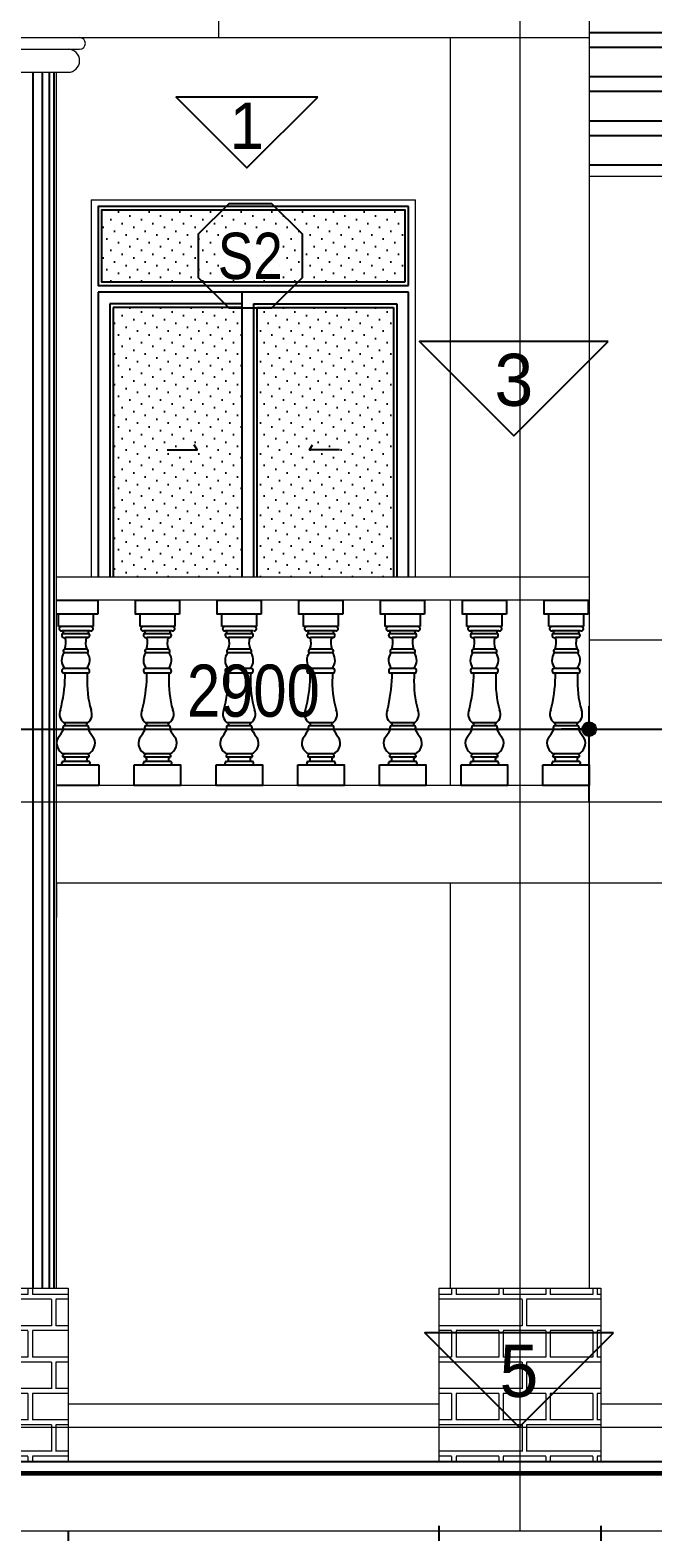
# Model space of a CAD drawing. Extents: x -79995 to 347433, y -157641 to 104789.
# Drawn here: x 5785 to 8473, y -29297 to -22812 of the extents above; entities that cross this region are included whole.
import ezdxf
from ezdxf.enums import TextEntityAlignment as Align

# ---------------------------------------------------------------- set-up
doc = ezdxf.new("R2010")
doc.units = 0
doc.linetypes.add('ACAD_ISO10W100', pattern=[18, 12, -3, 0, -3])
doc.layers.get('DEFPOINTS').update_dxf_attribs({"linetype": 'CONTINUOUS'})
for name, color, linetype in [('DIM', 1, 'CONTINUOUS'), ('DOOR', 20, 'CONTINUOUS'), ('HACTH', 8, 'CONTINUOUS'), ('HATCH', 8, 'CONTINUOUS'), ('KINH 1', 142, 'CONTINUOUS'), ('TAGS', 60, 'CONTINUOUS'), ('TUONG', 131, 'CONTINUOUS')]:
    doc.layers.add(name, color=color, linetype=linetype)
for name, color, linetype, lineweight in [('HACHT', 8, 'CONTINUOUS', 5), ('NET-THAY', 2, 'CONTINUOUS', 13), ('TRUC', 24, 'CONTINUOUS', 0)]:
    doc.layers.add(name, color=color, linetype=linetype, lineweight=lineweight)
doc.styles.add('AVO', font='')
doc.styles.add('HEL-CONDENSE', font='')
doc.styles.add('VNI-HELVE-CONDENSEN', font='')
doc.styles.get('AVO').set_extended_font_data('VNI-Avo')
doc.styles.get('HEL-CONDENSE').set_extended_font_data('VNI-Helve-Condense')
doc.styles.get('VNI-HELVE-CONDENSEN').set_extended_font_data('VNI-Helve-Condense')
doc.dimstyles.new('D100', dxfattribs={"dimtxt": 225, "dimasz": 1.2, "dimexe": 100, "dimexo": 0, "dimgap": 50, "dimtad": 1, "dimdec": 0, "dimzin": 13, "dimdsep": 46, "dimtxsty": 'HEL-CONDENSE', "dimblk": 'D50', "dimcen": 0, "dimclrd": 1, "dimclre": 1, "dimclrt": 7, "dimadec": 0, "dimazin": 0, "dimtfac": 1, "dimtdec": 0, "dimtmove": 0, "dimatfit": 3, "dimldrblk": 'D50', "dimfxl": 1, "dimtolj": 1, "dimtzin": 13, "dimarcsym": 0})
pattern_1 = [(180, (-1312078.22, -317144.45), (-3e-14, -270.968), [387.35, -19.05]), (180, (-1312078.22, -317258.75), (-3e-14, -270.968), [387.35, -19.05]), (180, (-1312179.82, -317279.93), (-3e-14, -270.968), [184.15, -19.05]), (180, (-1312179.82, -317394.23), (-3e-14, -270.968), [184.15, -19.05]), (270, (-1312078.22, -317144.45), (406.4, -7e-14), [114.3, -156.6672]), (270, (-1312059.17, -317144.45), (406.4, -7e-14), [114.3, -156.6672]), (270, (-1312179.82, -317279.93), (203.2, -4e-14), [114.3, -156.6672]), (270, (-1312160.77, -317279.93), (203.2, -4e-14), [114.3, -156.6672])]

# ---------------------------------------------------------------- blocks, each defined once
blk = doc.blocks.new('KH-CUADI')
at = {"layer": 'TAGS'}
blk.add_lwpolyline([(-124.3, 300), (-300, 124.3), (-300, -124.3), (-124.3, -300), (124.3, -300), (300, -124.3), (300, 124.3), (124.3, 300)], close=True, dxfattribs=at)
at = {"layer": 'TAGS', "style": 'VNI-HELVE-CONDENSEN'}
blk.add_attdef('D', text='', height=300, dxfattribs=at).set_placement((0, 0), align=Align.MIDDLE)
blk = doc.blocks.new('A$C316E34DD')
at = {"layer": 'HATCH', "ltscale": 100}
for p, q in [((-1700, -1131), (-1700, -600)), ((-200, -600), (-200, -1131)), ((-1553, -1131), (-1700, -1131)), ((-310, -1131), (-1545, -1131)), ((-200, -1131), (-310, -1131)), ((-326, -1321), (-1548, -1321)), ((-366, -1442), (-1534, -1442)), ((-418, -1607), (-1405, -1607)), ((-445, -2268), (-1455, -2268)), ((-476, -2106), (-1424, -2106)), ((-1477, -3145), (-1477, -3145)), ((-1407, -3305), (-1407, -3145)), ((-456, -3145), (-456, -3305)), ((-423, -3145), (-423, -3145)), ((-423, -3145), (-423, -3145)), ((-1950, -7509), (-1950, -7100)), ((-1950, -7100), (50, -7100)), ((-1553, -7092), (-1553, -7065)), ((-1483, -6769), (-1506, -6769)), ((-1506, -6960), (-1483, -6960)), ((-407, -6769), (-1483, -6769)), ((-408, -6960), (-1483, -6960)), ((-1471, -6664), (-1471, -6629)), ((-419, -6629), (-1471, -6629)), ((-419, -6664), (-419, -6629)), ((-407, -6769), (-384, -6769)), ((-384, -6960), (-407, -6960)), ((-337, -7100), (-337, -7065)), ((50, -7100), (50, -8000))]:
    blk.add_line(p, q, dxfattribs=at)
at = {"layer": 'HATCH'}
for p, q in [((-423, -3145), (-1477, -3145)), ((-477, -2942), (-1423, -2942)), ((-1407, -3305), (-1407, -3305)), ((-411, -5584), (-1479, -5584)), ((-428, -5284), (-1462, -5284)), ((-428, -5422), (-1462, -5422))]:
    blk.add_line(p, q, dxfattribs=at)
at = {"layer": 'HATCH', "ltscale": 100}
for points in [[(0, -600), (-1900, -600), (-1900, 0), (0, 0)], [(-1950, -7100), (50, -7100), (50, -8000), (-1950, -8000)]]:
    blk.add_lwpolyline(points, close=True, dxfattribs=at)
for centre, radius, start, end in [((-1568, -1226), 96.1, 81.04063, 278.95937), ((-295, -1226), 96.1, 261.04063, 98.95937), ((-1443, -1504), 110, 145.74499, 290.55759), ((-1544, -1381), 61.1, 279.00745, 98.57104), ((-2166, -1828), 793, 339.46604, 16.15651), ((266, -1828), 793, 163.84349, 200.53396), ((-457, -1504), 110, 249.44241, 34.25501), ((-356, -1381), 61.1, 81.42896, 260.99255), ((-1011, -2588), 548, 144.26256, 219.8085), ((-1397, -2195), 93.4, 106.5212, 231.38032), ((-878, -2585), 537, 318.27536, 36.14377), ((-503, -2195), 93.4, 308.61968, 73.4788), ((-1447, -3044), 105, 76.61742, 253.45106), ((-453, -3044), 105, 286.54894, 103.38258), ((-7920, -3111), 6516, 345.58132, 358.29559), ((4019, -3512), 4480, 177.34976, 195.82371), ((-1216, -4924), 437, 154.15261, 235.68676), ((-684, -4924), 437, 304.31324, 25.84739), ((-6002, -2837), 5292, 323.87103, 328.73129), ((-1388, -5511), 116, 129.86233, 218.70042), ((-1472, -5353), 69.6, 277.58369, 82.41631), ((-418, -5353), 69.6, 97.58369, 262.41631), ((-502, -5511), 116, 321.29958, 50.13767), ((4112, -2837), 5292, 211.26871, 216.12897), ((-1276, -6170), 499, 154.73284, 247.08631), ((-614, -6170), 499, 292.91369, 25.26716), ((-1494, -7028), 69.2, 99.62604, 212.15859), ((-1455, -6728), 65.2, 103.49234, 219.78106), ((-1512, -6865), 99.6, 287.26116, 72.73884), ((-378, -6865), 99.6, 107.26116, 252.73884), ((-435, -6728), 65.2, 320.21894, 76.50766), ((-396, -7028), 69.2, 327.84141, 80.37396)]:
    blk.add_arc(centre, radius, start, end, dxfattribs=at)
blk = doc.blocks.new('D50')
at = {"layer": 'DIM'}
blk.add_hatch(color=256, dxfattribs=at).paths.add_polyline_path([(25, 0, 1), (-25, 0, 1)])
blk.add_line((25, 0), (100, 0), dxfattribs=at)
blk.add_circle((0, 0), 25, dxfattribs=at)
blk = doc.blocks.new('*D638')
at = {"layer": 'DEFPOINTS', "color": 0, "linetype": 'Continuous', "transparency": 16777216}
for p in [(8198.5, -25830.9), (5298.5, -26003.1), (8198.5, -26144.2)]:
    blk.add_point(p, dxfattribs=at)
at = {"layer": 'DIM', "color": 1, "linetype": 'Continuous', "lineweight": -2, "transparency": 16777216}
for p, q in [((5298.5, -26003.1), (5298.5, -25730.9)), ((8198.5, -26144.2), (8198.5, -25730.9)), ((5299.7, -25830.9), (8197.3, -25830.9))]:
    blk.add_line(p, q, dxfattribs=at)
at = {"layer": 'DIM', "color": 1, "linetype": 'Continuous', "lineweight": -2, "transparency": 16777216, "xscale": 1.199999999999999, "yscale": 1.199999999999999, "zscale": 1.199999999999999, "rotation": 180}
blk.add_blockref('D50', (5298.5, -25830.9), dxfattribs=at)
at = {"layer": 'DIM', "color": 1, "linetype": 'Continuous', "lineweight": -2, "transparency": 16777216, "xscale": 1.199999999999999, "yscale": 1.199999999999999, "zscale": 1.199999999999999}
blk.add_blockref('D50', (8198.5, -25830.9), dxfattribs=at)
at = {"layer": 'DIM', "color": 7, "linetype": 'Continuous', "transparency": 16777216, "insert": (6748.5, -25666), "char_height": 225, "attachment_point": 5, "style": 'HEL-CONDENSE'}
blk.add_mtext('\\A1;2900', dxfattribs=at)
blk = doc.blocks.new('*D639')
at = {"layer": 'DEFPOINTS', "color": 0, "linetype": 'Continuous', "transparency": 16777216}
for p in [(10598.5, -25830.9), (10598.5, -26097.1), (8198.5, -26144.2)]:
    blk.add_point(p, dxfattribs=at)
at = {"layer": 'DIM', "color": 1, "linetype": 'Continuous', "lineweight": -2, "transparency": 16777216}
for p, q in [((8198.5, -26144.2), (8198.5, -25730.9)), ((10598.5, -26097.1), (10598.5, -25730.9)), ((8199.7, -25830.9), (10597.3, -25830.9))]:
    blk.add_line(p, q, dxfattribs=at)
at = {"layer": 'DIM', "color": 1, "linetype": 'Continuous', "lineweight": -2, "transparency": 16777216, "xscale": 1.199999999999999, "yscale": 1.199999999999999, "zscale": 1.199999999999999, "rotation": 180}
blk.add_blockref('D50', (8198.5, -25830.9), dxfattribs=at)
at = {"layer": 'DIM', "color": 1, "linetype": 'Continuous', "lineweight": -2, "transparency": 16777216, "xscale": 1.199999999999999, "yscale": 1.199999999999999, "zscale": 1.199999999999999}
blk.add_blockref('D50', (10598.5, -25830.9), dxfattribs=at)
at = {"layer": 'DIM', "color": 7, "linetype": 'Continuous', "transparency": 16777216, "insert": (9398.5, -25666), "char_height": 225, "attachment_point": 5, "style": 'HEL-CONDENSE'}
blk.add_mtext('\\A1;2400', dxfattribs=at)
blk = doc.blocks.new('*D708')
at = {"layer": 'DEFPOINTS', "color": 0, "linetype": 'Continuous', "transparency": 16777216}
for p in [(5548.5, -29303.7), (5948.5, -29293.2), (5948.5, -29732.2)]:
    blk.add_point(p, dxfattribs=at)
at = {"layer": 'DIM', "color": 1, "linetype": 'Continuous', "lineweight": -2, "transparency": 16777216}
for p, q in [((5548.5, -29303.7), (5548.5, -29832.2)), ((5948.5, -29293.2), (5948.5, -29832.2)), ((5549.7, -29732.2), (5947.3, -29732.2))]:
    blk.add_line(p, q, dxfattribs=at)
at = {"layer": 'DIM', "color": 1, "linetype": 'Continuous', "lineweight": -2, "transparency": 16777216, "xscale": 1.199999999999999, "yscale": 1.199999999999999, "zscale": 1.199999999999999, "rotation": 180}
blk.add_blockref('D50', (5548.5, -29732.2), dxfattribs=at)
at = {"layer": 'DIM', "color": 1, "linetype": 'Continuous', "lineweight": -2, "transparency": 16777216, "xscale": 1.199999999999999, "yscale": 1.199999999999999, "zscale": 1.199999999999999}
blk.add_blockref('D50', (5948.5, -29732.2), dxfattribs=at)
at = {"layer": 'DIM', "color": 7, "linetype": 'Continuous', "transparency": 16777216, "insert": (5836.2, -29567.3), "char_height": 225, "attachment_point": 5, "style": 'HEL-CONDENSE'}
blk.add_mtext('\\A1;400', dxfattribs=at)
blk = doc.blocks.new('*D709')
at = {"layer": 'DEFPOINTS', "color": 0, "linetype": 'Continuous', "transparency": 16777216}
for p in [(5948.5, -29293.2), (7548.5, -29270.9), (7548.5, -29732.2)]:
    blk.add_point(p, dxfattribs=at)
at = {"layer": 'DIM', "color": 1, "linetype": 'Continuous', "lineweight": -2, "transparency": 16777216}
for p, q in [((5948.5, -29293.2), (5948.5, -29832.2)), ((7548.5, -29270.9), (7548.5, -29832.2)), ((5949.7, -29732.2), (7547.3, -29732.2))]:
    blk.add_line(p, q, dxfattribs=at)
at = {"layer": 'DIM', "color": 1, "linetype": 'Continuous', "lineweight": -2, "transparency": 16777216, "xscale": 1.199999999999999, "yscale": 1.199999999999999, "zscale": 1.199999999999999, "rotation": 180}
blk.add_blockref('D50', (5948.5, -29732.2), dxfattribs=at)
at = {"layer": 'DIM', "color": 1, "linetype": 'Continuous', "lineweight": -2, "transparency": 16777216, "xscale": 1.199999999999999, "yscale": 1.199999999999999, "zscale": 1.199999999999999}
blk.add_blockref('D50', (7548.5, -29732.2), dxfattribs=at)
at = {"layer": 'DIM', "color": 7, "linetype": 'Continuous', "transparency": 16777216, "insert": (6748.5, -29567.3), "char_height": 225, "attachment_point": 5, "style": 'HEL-CONDENSE'}
blk.add_mtext('\\A1;1600', dxfattribs=at)
blk = doc.blocks.new('*D710')
at = {"layer": 'DEFPOINTS', "color": 0, "linetype": 'Continuous', "transparency": 16777216}
for p in [(7548.5, -29270.9), (8248.5, -29270.9), (8248.5, -29732.2)]:
    blk.add_point(p, dxfattribs=at)
at = {"layer": 'DIM', "color": 1, "linetype": 'Continuous', "lineweight": -2, "transparency": 16777216}
for p, q in [((7548.5, -29270.9), (7548.5, -29832.2)), ((8248.5, -29270.9), (8248.5, -29832.2)), ((7549.7, -29732.2), (8247.3, -29732.2))]:
    blk.add_line(p, q, dxfattribs=at)
at = {"layer": 'DIM', "color": 1, "linetype": 'Continuous', "lineweight": -2, "transparency": 16777216, "xscale": 1.199999999999999, "yscale": 1.199999999999999, "zscale": 1.199999999999999, "rotation": 180}
blk.add_blockref('D50', (7548.5, -29732.2), dxfattribs=at)
at = {"layer": 'DIM', "color": 1, "linetype": 'Continuous', "lineweight": -2, "transparency": 16777216, "xscale": 1.199999999999999, "yscale": 1.199999999999999, "zscale": 1.199999999999999}
blk.add_blockref('D50', (8248.5, -29732.2), dxfattribs=at)
at = {"layer": 'DIM', "color": 7, "linetype": 'Continuous', "transparency": 16777216, "insert": (7898.5, -29567.3), "char_height": 225, "attachment_point": 5, "style": 'HEL-CONDENSE'}
blk.add_mtext('\\A1;700', dxfattribs=at)
blk = doc.blocks.new('*D711')
at = {"layer": 'DEFPOINTS', "color": 0, "linetype": 'Continuous', "transparency": 16777216}
for p in [(8248.5, -29270.9), (10548.5, -29270.9), (10548.5, -29732.2)]:
    blk.add_point(p, dxfattribs=at)
at = {"layer": 'DIM', "color": 1, "linetype": 'Continuous', "lineweight": -2, "transparency": 16777216}
for p, q in [((8248.5, -29270.9), (8248.5, -29832.2)), ((10548.5, -29270.9), (10548.5, -29832.2)), ((8249.7, -29732.2), (10547.3, -29732.2))]:
    blk.add_line(p, q, dxfattribs=at)
at = {"layer": 'DIM', "color": 1, "linetype": 'Continuous', "lineweight": -2, "transparency": 16777216, "xscale": 1.199999999999999, "yscale": 1.199999999999999, "zscale": 1.199999999999999, "rotation": 180}
blk.add_blockref('D50', (8248.5, -29732.2), dxfattribs=at)
at = {"layer": 'DIM', "color": 1, "linetype": 'Continuous', "lineweight": -2, "transparency": 16777216, "xscale": 1.199999999999999, "yscale": 1.199999999999999, "zscale": 1.199999999999999}
blk.add_blockref('D50', (10548.5, -29732.2), dxfattribs=at)
at = {"layer": 'DIM', "color": 7, "linetype": 'Continuous', "transparency": 16777216, "insert": (9398.5, -29567.3), "char_height": 225, "attachment_point": 5, "style": 'HEL-CONDENSE'}
blk.add_mtext('\\A1;2300', dxfattribs=at)
blk = doc.blocks.new('TUONG-NAM')
at = {"layer": 'TAGS'}
blk.add_lwpolyline([(-452.5, -452.5), (452.5, -452.5), (0, 0)], close=True, dxfattribs=at)
at = {"layer": 'TAGS', "linetype": 'Continuous', "style": 'AVO'}
blk.add_attdef('KH-TUONG', text='', height=250, dxfattribs=at).set_placement((0.5, -269.3), align=Align.MIDDLE_CENTER)

msp = doc.modelspace()

# ---------------------------------------------------------------- hatches: boundary and pattern name
at = {"layer": 'HACHT'}
h = msp.add_hatch(dxfattribs=at)
h.set_pattern_fill('AR-BRELM', color=256, scale=2, angle=180, style=0)
h.set_pattern_definition(pattern_1)
h.paths.add_polyline_path([(5698.452, -28244.245), (5548.452, -28244.245), (5548.452, -28844.245), (5698.452, -28844.245)])
h.paths.add_polyline_path([(5698.452, -28844.245), (5548.452, -28844.245), (5548.452, -28994.245), (5698.452, -28994.245)])
h.paths.add_polyline_path([(5948.452, -28844.245), (5948.452, -28244.245), (5698.452, -28244.245), (5698.452, -28844.245)])
h.paths.add_polyline_path([(5948.452, -28994.245), (5948.452, -28844.245), (5698.452, -28844.245), (5698.452, -28994.245)])
h = msp.add_hatch(dxfattribs=at)
h.set_pattern_fill('AR-BRELM', color=256, scale=2, angle=180, style=0)
h.set_pattern_definition(pattern_1)
h.paths.add_polyline_path([(7548.452, -28244.245), (7548.452, -28994.245), (8248.452, -28994.245), (8248.452, -28244.245)])
at = {"layer": 'HACTH'}
h = msp.add_hatch(dxfattribs=at)
h.set_pattern_fill('ANSI32', color=256, scale=20, angle=135, style=0)
h.set_pattern_definition([(180, (-175482.64, -528282.38), (-1e-14, -190.5), []), (180, (-175546.14, -528218.88), (-1e-14, -190.5), [])])
h.paths.add_polyline_path([(10598.452, -21844.245), (8198.452, -21844.245), (8198.452, -22544.245), (8948.452, -22544.245), (8948.452, -22419.245, 0.41421356), (8998.452, -22369.245), (9798.452, -22369.245, 0.41421356), (9848.452, -22419.245), (9848.452, -22544.245), (10598.452, -22544.245)])
h.paths.add_polyline_path([(13598.452, -21956.126), (11198.452, -21956.126), (11198.452, -22544.245), (11948.452, -22544.245), (11948.452, -22419.245, 0.41421356), (11998.452, -22369.245), (12798.452, -22369.245, 0.41421356), (12848.452, -22419.245), (12848.452, -22544.245), (13598.452, -22544.245)])
h.paths.add_polyline_path([(13598.452, -21844.245), (11198.452, -21844.245), (11198.452, -21944.245), (13598.452, -21944.245)])
edge = h.paths.add_edge_path()
edge.add_line((8198.452, -23444.245), (10598.452, -23444.245))
edge.add_line((10598.452, -23444.245), (10598.452, -22544.245))
edge.add_line((10598.452, -22544.245), (9848.452, -22544.245))
edge.add_line((9848.452, -22544.245), (9848.452, -22669.245))
edge.add_arc((9848.452, -22719.245), 50, 90, 180)
edge.add_line((9798.452, -22719.245), (8998.452, -22719.245))
edge.add_arc((8948.452, -22719.245), 50, 0, 90)
edge.add_line((8948.452, -22669.245), (8948.452, -22544.245))
edge.add_line((8948.452, -22544.245), (8198.452, -22544.245))
edge.add_line((8198.452, -22544.245), (8198.452, -23444.245))
edge = h.paths.add_edge_path()
edge.add_line((11198.452, -23444.245), (13598.452, -23444.245))
edge.add_line((13598.452, -23444.245), (13598.452, -22544.245))
edge.add_line((13598.452, -22544.245), (12848.452, -22544.245))
edge.add_line((12848.452, -22544.245), (12848.452, -22669.245))
edge.add_arc((12848.452, -22719.245), 50, 90, 180)
edge.add_line((12798.452, -22719.245), (11998.452, -22719.245))
edge.add_arc((11948.452, -22719.245), 50, 0, 90)
edge.add_line((11948.452, -22669.245), (11948.452, -22544.245))
edge.add_line((11948.452, -22544.245), (11198.452, -22544.245))
edge.add_line((11198.452, -22544.245), (11198.452, -23444.245))
at = {"layer": 'KINH 1'}
h = msp.add_hatch(dxfattribs=at)
h.set_pattern_fill('DOTS', color=256, scale=750, angle=45, style=0)
h.set_pattern_definition([(45, (-1056383.746, 273487.26), (-16.5728152, 49.7184456), [0, -46.875])])
h.paths.add_polyline_path([(7353.452, -24009.245), (6763.452, -24009.245), (6763.452, -25174.245), (7353.452, -25174.245)])
h.paths.add_polyline_path([(6698.452, -24009.245), (6143.452, -24009.245), (6143.452, -25174.245), (6698.452, -25174.245)])
h.paths.add_polyline_path([(7403.452, -23589.245), (6093.452, -23589.245), (6093.452, -23899.245), (7403.452, -23899.245)])

# ---------------------------------------------------------------- linework, layer by layer
at = {"layer": 'DOOR'}
for p, q in [((7418.452, -23914.245), (7418.452, -23574.245)), ((7418.452, -23944.245), (6078.452, -23944.245)), ((6698.452, -23994.245), (6128.452, -23994.245)), ((6128.452, -23994.245), (6128.452, -25174.245)), ((6698.452, -23944.245), (6698.452, -25174.245)), ((6748.452, -23994.245), (6748.452, -25174.245)), ((6748.452, -23994.245), (7368.452, -23994.245)), ((7368.452, -23994.245), (7368.452, -25174.245))]:
    msp.add_line(p, q, dxfattribs=at)
at = {"layer": 'DOOR', "color": 8}
for p, q in [((6698.452, -24009.245), (6143.452, -24009.245)), ((6143.452, -24009.245), (6143.452, -25174.245)), ((6763.452, -24009.245), (6763.452, -25174.245)), ((6763.452, -24009.245), (7353.452, -24009.245)), ((7353.452, -24009.245), (7353.452, -25174.245))]:
    msp.add_line(p, q, dxfattribs=at)
at = {"layer": 'DOOR'}
for points in [[(7418.452, -23574.245), (6078.452, -23574.245), (6078.452, -23914.245), (7418.452, -23914.245)], [(6078.452, -23944.245), (6078.452, -25174.245)], [(7418.452, -25174.245), (7418.452, -23944.245)], [(6376.138, -24623.876), (6506.533, -24623.876), (6493.243, -24603.149)], [(7120.767, -24623.876), (6990.371, -24623.876), (7003.661, -24603.149)]]:
    msp.add_lwpolyline(points, dxfattribs=at)
at = {"layer": 'DOOR', "color": 8}
msp.add_lwpolyline([(7403.452, -23899.245), (7403.452, -23589.245), (6093.452, -23589.245), (6093.452, -23899.245), (7403.452, -23899.245)], close=True, dxfattribs=at)
at = {"layer": 'HATCH'}
for p, q in [((5798.452, -28244.245), (5798.452, -22994.245)), ((5838.452, -28244.245), (5838.452, -22994.245)), ((5868.452, -28244.245), (5868.452, -22994.245)), ((5888.452, -28244.245), (5888.452, -22994.245)), ((6034.423, -25588.768), (5929.047, -25588.768)), ((6028.996, -25568.464), (5934.475, -25568.464)), ((5936.047, -25604.706), (5936.047, -25604.706)), ((6033.98, -25802.671), (5930.491, -25802.671)), ((6035.596, -25832.602), (5928.875, -25832.602)), ((6033.98, -25816.465), (5930.491, -25816.465))]:
    msp.add_line(p, q, dxfattribs=at)
at = {"layer": 'HATCH', "ltscale": 100}
for p, q in [((5898.452, -25274.245), (6076.735, -25274.245)), ((6076.735, -25274.245), (6076.735, -25334.245)), ((6076.735, -25334.245), (5898.452, -25334.245)), ((5906.735, -25387.362), (5906.735, -25334.245)), ((6056.735, -25334.245), (6056.735, -25387.362)), ((5921.425, -25387.362), (5906.735, -25387.362)), ((6044.091, -25406.32), (5921.89, -25406.32)), ((6045.784, -25387.362), (5922.195, -25387.362)), ((6040.179, -25418.413), (5923.292, -25418.413)), ((6056.735, -25387.362), (6045.784, -25387.362)), ((6029.106, -25484.824), (5934.365, -25484.824)), ((6034.939, -25434.936), (5936.271, -25434.936)), ((6032.28, -25501.08), (5931.19, -25501.08)), ((5929.047, -25588.768), (5929.047, -25588.768)), ((5936.047, -25604.706), (5936.047, -25588.768)), ((6031.162, -25588.768), (6031.162, -25604.706)), ((6034.423, -25588.768), (6034.423, -25588.768)), ((6034.423, -25588.768), (6034.423, -25588.768)), ((5929.666, -25940.678), (5929.666, -25937.174)), ((6034.805, -25937.174), (5929.666, -25937.174)), ((6034.805, -25940.678), (6034.805, -25937.174)), ((5898.452, -25984.243), (6081.735, -25984.243)), ((5898.452, -25984.243), (6081.735, -25984.243)), ((5921.474, -25983.47), (5921.474, -25980.715)), ((5928.446, -25951.189), (5926.177, -25951.189)), ((5926.177, -25970.204), (5928.446, -25970.204)), ((6036.025, -25951.189), (5928.446, -25951.189)), ((6035.979, -25970.204), (5928.446, -25970.204)), ((6036.025, -25951.189), (6038.294, -25951.189)), ((6038.294, -25970.204), (6036.025, -25970.204)), ((6042.997, -25984.243), (6042.997, -25980.715)), ((6081.735, -25984.243), (6081.735, -26074.245)), ((6081.735, -25984.243), (6081.735, -26074.245)), ((6081.735, -26074.245), (5898.452, -26074.245))]:
    msp.add_line(p, q, dxfattribs=at)
for centre, major_axis, start_param, end_param in [((5919.929, -25396.85), (6.792, 6.792), 0.62902767, 4.08336131), ((5932.401, -25424.617), (-7.793, 7.793), 0.18753549, 2.7149921), ((5922.336, -25412.379), (4.32, 4.32), 4.08420044, 7.21817629), ((6031.069, -25424.617), (7.793, 7.793), 3.56819321, 6.09564982), ((6041.135, -25412.379), (-4.32, 4.32), -0.93499098, 2.19898487), ((6047.28, -25396.85), (-6.792, 6.792), 2.199824, 5.65415763), ((5937.021, -25493.781), (6.606, 6.606), 1.0737475, 3.2529503), ((5860.093, -25457.005), (56.081, 56.081), 5.13940201, 5.77977146), ((6103.377, -25457.005), (-56.081, 56.081), 0.50341384, 1.1437833), ((6026.45, -25493.781), (6.606, 6.606), 4.60103134, 6.78023413), ((5975.662, -25533.08), (38.741, 38.741), 1.73245845, 3.05098381), ((5988.934, -25532.739), (-37.956, 37.956), 3.1987584, 4.55781861), ((5284.736, -25585.326), (108.921, 642.432), 4.62868277, 4.85058863), ((5932.042, -25578.691), (-7.433, 7.433), -1.01896822, 2.06736102), ((6478.672, -25625.421), (-316.776, 316.776), 0.73914274, 1.06157394), ((6031.429, -25578.691), (-7.433, 7.433), 2.64502796, 5.7313572), ((5955.101, -25766.611), (-30.87, 30.87), 0.33427616, 1.75731555), ((5929.573, -25809.568), (-4.92, 4.92), 2.48855478, 5.36542685), ((6034.898, -25809.568), (4.92, 4.92), 0.91775845, 3.79463053), ((6008.369, -25766.611), (30.87, 30.87), 4.52586976, 5.94890914), ((5949.087, -25891.228), (35.272, 35.272), 1.91519944, 3.52707152), ((5476.578, -25557.94), (-374.173, 374.173), 3.2964214, 3.38124896), ((5937.917, -25825.358), (-8.193, 8.193), -0.0896693, 1.46084787), ((6026.554, -25825.358), (8.193, 8.193), 4.82233744, 6.37285461), ((6015.384, -25891.228), (-35.272, 35.272), 2.75611379, 4.36798587), ((6487.893, -25557.94), (374.173, 374.173), 2.90193635, 2.98676391), ((5931.187, -25947.017), (-4.61, 4.61), -0.54991234, 1.4797086), ((6033.284, -25947.017), (4.61, 4.61), 4.80347671, 6.83309765), ((5927.335, -25977.03), (-4.896, 4.896), -0.61739213, 1.34667151), ((5925.492, -25960.696), (7.04, 7.04), 4.22825482, 6.76731947), ((6038.979, -25960.696), (-7.04, 7.04), -0.48413416, 2.05493049), ((6037.136, -25977.03), (4.896, 4.896), 4.93651379, 6.90057744)]:
    msp.add_ellipse(centre, major_axis=major_axis, ratio=1, start_param=start_param, end_param=end_param, dxfattribs=at)
at = {"layer": 'NET-THAY'}
for p, q in [((6598.452, -22324.245), (6598.452, -22844.245)), ((5898.452, -28244.245), (5898.452, -22994.245)), ((8698.447, -23444.245), (8198.447, -23444.245)), ((6048.452, -23544.245), (7448.447, -23544.245)), ((7448.452, -25174.245), (7448.452, -23544.245)), ((8198.452, -25174.245), (5898.452, -25174.245)), ((8198.452, -25274.245), (5898.452, -25274.245)), ((8198.452, -26074.245), (5898.452, -26074.245)), ((5948.452, -28244.245), (5948.452, -28994.245)), ((5948.452, -28744.245), (7548.452, -28744.245)), ((8248.452, -28744.245), (10548.452, -28744.245))]:
    msp.add_line(p, q, dxfattribs=at)
for points in [[(8198.452, -18944.245), (8198.452, -28244.245)], [(-1401.548, -22844.245), (8198.452, -22844.245)], [(7598.452, -22844.245), (7598.452, -25174.245)], [(5398.452, -22894.245), (5998.452, -22894.245)], [(5448.452, -22994.245), (5948.452, -22994.245)], [(6048.452, -23544.245), (6048.452, -25174.245)], [(7598.452, -25274.245), (7598.452, -26074.245)], [(8198.452, -25444.245), (10598.452, -25444.245)], [(5898.452, -26494.245), (8198.452, -26494.245)], [(5898.452, -26494.245), (5898.452, -26644.245)], [(7598.452, -26494.245), (7598.452, -28244.245)], [(8198.452, -26494.245), (10598.452, -26494.245)], [(5548.452, -28244.245), (5948.452, -28244.245)], [(7548.452, -28244.245), (7548.452, -28994.245)], [(7548.452, -28244.245), (8248.452, -28244.245)], [(8248.452, -28244.245), (8248.452, -28994.245)], [(21295.344, -28994.245), (5298.452, -28994.245)]]:
    msp.add_lwpolyline(points, dxfattribs=at)
for centre, radius in [((5998.452, -22869.245), 25), ((5948.452, -22944.245), 50)]:
    msp.add_arc(centre, radius, 270, 90, dxfattribs=at)
at = {"layer": 'TRUC', "linetype": 'ACAD_ISO10W100', "ltscale": 0.2}
msp.add_lwpolyline([(-14631.329, -14931.59), (21295.344, -14931.59), (21295.344, -29294.245), (-14631.329, -29294.245)], close=True, dxfattribs=at)
for points in [[(7898.452, -14931.59), (7898.452, -29294.245)], [(-14631.329, -26144.245), (19998.452, -26144.245)], [(-14631.329, -26144.245), (21295.344, -26144.245)], [(-14631.329, -28844.245), (21295.344, -28844.245)]]:
    msp.add_lwpolyline(points, dxfattribs=at)
at = {"layer": 'TUONG', "const_width": 20}
msp.add_lwpolyline([(21295.344, -29044.245), (-14631.329, -29044.245)], dxfattribs=at)
at = {"layer": 'TUONG'}
msp.add_lwpolyline([(21195.344, -28994.245), (-14631.329, -28994.245)], dxfattribs=at)

# ---------------------------------------------------------------- block references
at = {"layer": 'HATCH', "xscale": 0.1000000000931323, "yscale": 0.09999999997671694, "zscale": 0.1}
for p in [(6429.521, -25274.245), (6782.307, -25274.245), (7135.093, -25274.245), (7487.88, -25274.245), (7840.666, -25274.245), (8193.452, -25274.245)]:
    msp.add_blockref('A$C316E34DD', p, dxfattribs=at)
at = {"layer": 'TAGS', "linetype": 'Continuous'}
ref = msp.add_blockref('TUONG-NAM', (6720.729, -23406.507), dxfattribs=dict(at, xscale=0.6749999998137355, yscale=0.6750000000174623, zscale=0.675, rotation=180))
ref.add_attrib('KH-TUONG', '1', dxfattribs={"color": 7, "linetype": 'Continuous', "height": 200, "style": 'AVO'}).set_placement((6720.396, -23224.742), align=Align.MIDDLE_CENTER)
ref = msp.add_blockref('KH-CUADI', (6735.187, -23786.867), dxfattribs=dict(at, xscale=0.75, yscale=0.75, zscale=0.75, rotation=180))
ref.add_attrib('D', 'S2', dxfattribs={"color": 7, "height": 200, "style": 'VNI-HELVE-CONDENSEN'}).set_placement((6735.187, -23786.867), align=Align.MIDDLE)
ref = msp.add_blockref('TUONG-NAM', (7873.514, -24564.43), dxfattribs=dict(at, xscale=0.8999999999068677, yscale=0.9000000000232831, zscale=0.9, rotation=180))
ref.add_attrib('KH-TUONG', '3', dxfattribs={"color": 7, "linetype": 'Continuous', "height": 225, "style": 'AVO'}).set_placement((7873.069, -24322.076), align=Align.MIDDLE_CENTER)
ref = msp.add_blockref('TUONG-NAM', (7895.341, -28843.997), dxfattribs=dict(at, xscale=0.8999999999068677, yscale=0.9000000000232831, zscale=0.9, rotation=180))
ref.add_attrib('KH-TUONG', '5', dxfattribs={"color": 7, "linetype": 'Continuous', "height": 225, "style": 'AVO'}).set_placement((7894.896, -28601.643), align=Align.MIDDLE_CENTER)

# ---------------------------------------------------------------- dimensions: what is measured, and where the dimension line sits
at = {"layer": 'DIM', "linetype": 'Continuous'}
for base, p1, p2, picture, middle in [((8198.452, -25830.909), (5298.452, -26003.126), (8198.452, -26144.245), '*D638', (6748.452, -25666.009)), ((10598.452, -25830.909), (8198.452, -26144.245), (10598.452, -26097.145), '*D639', (9398.452, -25666.009)), ((7548.452, -29732.233), (5948.452, -29293.211), (7548.452, -29270.907), '*D709', (6748.452, -29567.333)), ((8248.452, -29732.233), (7548.452, -29270.907), (8248.452, -29270.907), '*D710', (7898.452, -29567.333)), ((10548.452, -29732.233), (8248.452, -29270.907), (10548.452, -29270.907), '*D711', (9398.452, -29567.333))]:
    dim = msp.add_linear_dim(base=base, p1=p1, p2=p2, dimstyle='D100', override={"dimtmove": 1}, dxfattribs=at)
    dim.commit()
    dim.dimension.update_dxf_attribs({"geometry": picture, "text_midpoint": middle})
dim = msp.add_linear_dim(base=(5948.452, -29732.233), p1=(5548.452, -29303.679), p2=(5948.452, -29293.211), dimstyle='D100', override={"dimtmove": 1}, dxfattribs=at)
dim.commit()
dim.dimension.update_dxf_attribs({"geometry": '*D708', "text_midpoint": (5836.22, -29732.233), "dimtype": 160})

doc.saveas('drawing.dxf')
